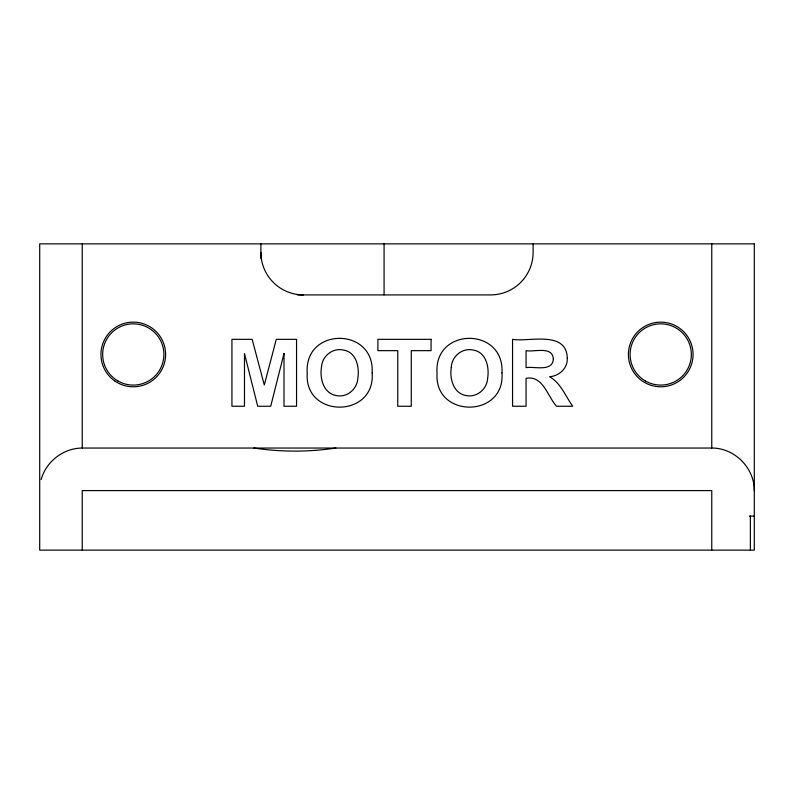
<?xml version="1.0" encoding="UTF-8"?>
<svg xmlns="http://www.w3.org/2000/svg" width="794" height="794" viewBox="0 0 794 794"><rect width="100%" height="100%" fill="white"/><g stroke="black" fill="none" stroke-linecap="round" stroke-linejoin="round"><path stroke-width="1.19" d="M41.149 479.566C46.121 461.433 63.431 448.144 82.239 448.044L711.761 448.044C734.529 447.895 754.439 467.815 754.3 490.583M335.832 448.044C308.548 452.143 281.175 452.094 253.882 448.044M297.343 294.911L490.583 294.911A42.539 42.539 0 0 0 533.111 252.383L533.111 243.867M749.367 516.1L754.3 516.1M750.36 516.1L750.36 550.133M711.761 243.867L711.761 448.044M711.761 550.133L711.761 490.583L82.239 490.583L82.239 550.133M384.078 243.867L384.078 294.911M260.889 243.867L260.889 258.457M82.239 243.867L82.239 448.044M303.417 294.911A42.539 42.539 0 0 1 260.889 252.383M321.481 367.344C319.694 378.341 323.337 393.02 335.882 395.481C346.998 398.131 357.369 389.01 357.856 378.023C359.573 367.175 356.377 352.298 343.713 350.104C332.617 347.435 321.917 356.188 321.481 367.344M451.3 367.344C449.513 378.341 453.156 393.02 465.691 395.481C476.757 398.012 487.228 389.07 487.675 378.023C489.392 367.175 486.186 352.298 473.522 350.104C462.426 347.435 451.736 356.188 451.3 367.344M372.148 372.892C375.641 418.319 304.082 418.637 307.238 373.21C303.824 326.87 374.937 326.691 372.148 372.892M501.967 372.892C505.46 418.319 433.901 418.637 437.057 373.21C433.643 326.87 504.746 326.691 501.967 372.892M567.283 358.094C567.889 368.079 559.214 376.078 549.617 376.723C560.882 383.145 565.477 396.226 572.712 406.25L556.554 406.25C547.592 396.583 543.096 375.125 526.065 378.321L526.065 406.25L512.557 406.25L512.557 339.336C528.983 342.184 566.45 330.086 567.283 358.094M553.358 358.967C552.644 372.267 534.124 366.153 526.065 367.642L526.065 350.66C534.233 352.308 552.455 345.668 553.358 358.967M284.004 353.578L270.724 406.25L257.713 406.25L244.483 353.578L244.483 406.25L231.927 406.25L231.927 339.336L252.145 339.336L264.293 384.981L276.292 339.336L296.559 339.336L296.559 406.25L284.004 406.25L284.004 353.578M754.3 243.867L39.7 243.867L39.7 550.133L754.3 550.133L754.3 243.867M431.073 339.336L377.904 339.336L377.904 350.66L397.754 350.66L397.754 406.25L411.272 406.25L411.272 350.66L431.073 350.66L431.073 339.336M114.783 380.971A32.326 32.326 0 0 0 165.489 357.231A32.326 32.326 0 0 0 119.566 325.183A32.326 32.326 0 0 0 114.783 380.971M644.559 382.46A32.326 32.326 0 0 0 693.053 354.461A32.326 32.326 0 0 0 644.559 326.473A32.326 32.326 0 0 0 644.559 382.46M645.413 380.991A30.629 30.629 0 0 0 691.346 354.461A30.629 30.629 0 0 0 645.413 327.942A30.629 30.629 0 0 0 645.413 380.991M117.969 380.991A30.629 30.629 0 0 0 163.901 354.461A30.629 30.629 0 0 0 117.969 327.942A30.629 30.629 0 0 0 117.969 380.991"/></g></svg>
